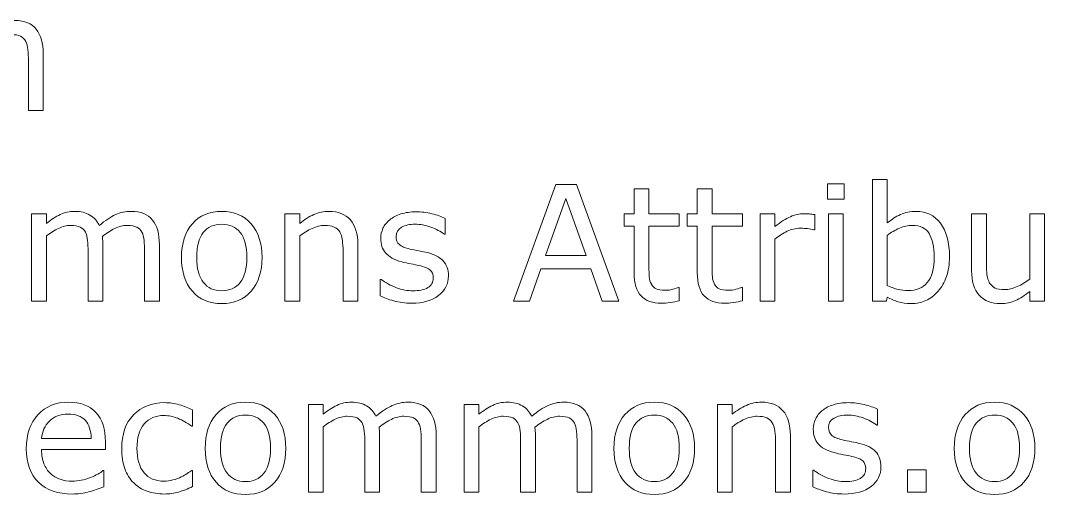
# Model space of a CAD drawing. Header units: inches. Extents: x -25 to 255, y 104 to 224.
# Drawn here: x 25.32 to 72.68, y 183.29 to 205.2 of the extents above; entities that cross this region are included whole.
import ezdxf

# ---------------------------------------------------------------- set-up
doc = ezdxf.new("R2010")
doc.units = ezdxf.units.IN
doc.header["$MEASUREMENT"] = 0

# ---------------------------------------------------------------- blocks, each defined once
blk = doc.blocks.new('block 28')
at = {"color": 7, "lineweight": 5}
for points in [[(52.987, 192.221), (52.225, 192.221), (51.701, 193.72), (49.378, 193.72), (48.853, 192.221), (48.126, 192.221), (50.08, 197.612), (51.033, 197.612), (52.987, 192.221)], [(63.418, 196.94), (62.647, 196.94), (62.647, 197.645), (63.418, 197.645), (63.418, 196.94)], [(51.477, 194.338), (50.539, 196.978), (49.597, 194.338), (51.477, 194.338)], [(63.374, 192.221), (62.691, 192.221), (62.691, 196.267), (63.374, 196.267), (63.374, 192.221)], [(67.201, 183.402), (66.341, 183.402), (66.341, 184.438), (67.201, 184.438), (67.201, 183.402)]]:
    blk.add_lwpolyline(points, dxfattribs=at)
for points, knots in [([(26.367, 201.041), (26.367, 201.041), (25.684, 201.041), (25.684, 201.041), (25.684, 201.041), (25.684, 203.342), (25.684, 203.342), (25.684, 203.515), (25.676, 203.683), (25.66, 203.845), (25.644, 204.006), (25.611, 204.136), (25.561, 204.232), (25.505, 204.335), (25.425, 204.414), (25.322, 204.467), (25.218, 204.52), (25.068, 204.547), (24.873, 204.547), (24.682, 204.547), (24.492, 204.499), (24.301, 204.404), (24.111, 204.308), (23.92, 204.187), (23.729, 204.04), (23.736, 203.985), (23.743, 203.92), (23.747, 203.846), (23.752, 203.773), (23.754, 203.7), (23.754, 203.628), (23.754, 203.628), (23.754, 201.041), (23.754, 201.041), (23.754, 201.041), (23.071, 201.041), (23.071, 201.041), (23.071, 201.041), (23.071, 203.342), (23.071, 203.342), (23.071, 203.52), (23.063, 203.69), (23.047, 203.85), (23.031, 204.01), (22.998, 204.139), (22.948, 204.235), (22.892, 204.339), (22.812, 204.417), (22.709, 204.469), (22.605, 204.521), (22.455, 204.547), (22.26, 204.547), (22.074, 204.547), (21.888, 204.501), (21.701, 204.409), (21.514, 204.317), (21.328, 204.2), (21.142, 204.058), (21.142, 204.058), (21.142, 201.041), (21.142, 201.041), (21.142, 201.041), (20.458, 201.041), (20.458, 201.041), (20.458, 201.041), (20.458, 205.087), (20.458, 205.087), (20.458, 205.087), (21.142, 205.087), (21.142, 205.087), (21.142, 205.087), (21.142, 204.638), (21.142, 204.638), (21.354, 204.813), (21.566, 204.95), (21.777, 205.049), (21.989, 205.148), (22.214, 205.197), (22.453, 205.197), (22.729, 205.197), (22.963, 205.139), (23.155, 205.024), (23.347, 204.908), (23.49, 204.748), (23.584, 204.543), (23.86, 204.774), (24.111, 204.941), (24.338, 205.044), (24.565, 205.146), (24.808, 205.197), (25.066, 205.197), (25.511, 205.197), (25.839, 205.062), (26.05, 204.793), (26.262, 204.524), (26.367, 204.148), (26.367, 203.666), (26.367, 203.666), (26.367, 201.041), (26.367, 201.041)], [0, 0, 0, 0, 1, 1, 1, 2, 2, 2, 3, 3, 3, 4, 4, 4, 5, 5, 5, 6, 6, 6, 7, 7, 7, 8, 8, 8, 9, 9, 9, 10, 10, 10, 11, 11, 11, 12, 12, 12, 13, 13, 13, 14, 14, 14, 15, 15, 15, 16, 16, 16, 17, 17, 17, 18, 18, 18, 19, 19, 19, 20, 20, 20, 21, 21, 21, 22, 22, 22, 23, 23, 23, 24, 24, 24, 25, 25, 25, 26, 26, 26, 27, 27, 27, 28, 28, 28, 29, 29, 29, 30, 30, 30, 31, 31, 31, 32, 32, 32, 33, 33, 33, 33]), ([(68.285, 194.275), (68.285, 193.938), (68.237, 193.633), (68.142, 193.363), (68.046, 193.093), (67.918, 192.866), (67.756, 192.683), (67.585, 192.493), (67.397, 192.349), (67.192, 192.254), (66.987, 192.159), (66.761, 192.111), (66.515, 192.111), (66.285, 192.111), (66.086, 192.138), (65.914, 192.193), (65.743, 192.247), (65.574, 192.32), (65.408, 192.411), (65.408, 192.411), (65.364, 192.221), (65.364, 192.221), (65.364, 192.221), (64.724, 192.221), (64.724, 192.221), (64.724, 192.221), (64.724, 197.855), (64.724, 197.855), (64.724, 197.855), (65.408, 197.855), (65.408, 197.855), (65.408, 197.855), (65.408, 195.842), (65.408, 195.842), (65.598, 195.999), (65.801, 196.127), (66.015, 196.227), (66.23, 196.328), (66.471, 196.377), (66.739, 196.377), (67.217, 196.377), (67.594, 196.194), (67.87, 195.827), (68.146, 195.461), (68.285, 194.943), (68.285, 194.275)], [0, 0, 0, 0, 1, 1, 1, 2, 2, 2, 3, 3, 3, 4, 4, 4, 5, 5, 5, 6, 6, 6, 7, 7, 7, 8, 8, 8, 9, 9, 9, 10, 10, 10, 11, 11, 11, 12, 12, 12, 13, 13, 13, 14, 14, 14, 15, 15, 15, 15]), ([(55.785, 192.249), (55.658, 192.215), (55.519, 192.187), (55.368, 192.166), (55.217, 192.144), (55.083, 192.133), (54.965, 192.133), (54.552, 192.133), (54.239, 192.245), (54.024, 192.467), (53.809, 192.69), (53.702, 193.047), (53.702, 193.538), (53.702, 193.538), (53.702, 195.694), (53.702, 195.694), (53.702, 195.694), (53.239, 195.694), (53.239, 195.694), (53.239, 195.694), (53.239, 196.267), (53.239, 196.267), (53.239, 196.267), (53.702, 196.267), (53.702, 196.267), (53.702, 196.267), (53.702, 197.425), (53.702, 197.425), (53.702, 197.425), (54.385, 197.425), (54.385, 197.425), (54.385, 197.425), (54.385, 196.267), (54.385, 196.267), (54.385, 196.267), (55.785, 196.267), (55.785, 196.267), (55.785, 196.267), (55.785, 195.694), (55.785, 195.694), (55.785, 195.694), (54.385, 195.694), (54.385, 195.694), (54.385, 195.694), (54.385, 193.844), (54.385, 193.844), (54.385, 193.631), (54.39, 193.464), (54.4, 193.344), (54.409, 193.224), (54.443, 193.113), (54.501, 193.009), (54.554, 192.912), (54.626, 192.841), (54.719, 192.796), (54.812, 192.751), (54.953, 192.728), (55.143, 192.728), (55.254, 192.728), (55.369, 192.745), (55.49, 192.778), (55.61, 192.811), (55.697, 192.839), (55.75, 192.861), (55.75, 192.861), (55.785, 192.861), (55.785, 192.861), (55.785, 192.861), (55.785, 192.249), (55.785, 192.249)], [0, 0, 0, 0, 1, 1, 1, 2, 2, 2, 3, 3, 3, 4, 4, 4, 5, 5, 5, 6, 6, 6, 7, 7, 7, 8, 8, 8, 9, 9, 9, 10, 10, 10, 11, 11, 11, 12, 12, 12, 13, 13, 13, 14, 14, 14, 15, 15, 15, 16, 16, 16, 17, 17, 17, 18, 18, 18, 19, 19, 19, 20, 20, 20, 21, 21, 21, 22, 22, 22, 23, 23, 23, 23]), ([(58.705, 192.249), (58.577, 192.215), (58.437, 192.187), (58.287, 192.166), (58.136, 192.144), (58.002, 192.133), (57.883, 192.133), (57.471, 192.133), (57.158, 192.245), (56.943, 192.467), (56.729, 192.69), (56.621, 193.047), (56.621, 193.538), (56.621, 193.538), (56.621, 195.694), (56.621, 195.694), (56.621, 195.694), (56.158, 195.694), (56.158, 195.694), (56.158, 195.694), (56.158, 196.267), (56.158, 196.267), (56.158, 196.267), (56.621, 196.267), (56.621, 196.267), (56.621, 196.267), (56.621, 197.425), (56.621, 197.425), (56.621, 197.425), (57.305, 197.425), (57.305, 197.425), (57.305, 197.425), (57.305, 196.267), (57.305, 196.267), (57.305, 196.267), (58.705, 196.267), (58.705, 196.267), (58.705, 196.267), (58.705, 195.694), (58.705, 195.694), (58.705, 195.694), (57.305, 195.694), (57.305, 195.694), (57.305, 195.694), (57.305, 193.844), (57.305, 193.844), (57.305, 193.631), (57.31, 193.464), (57.319, 193.344), (57.329, 193.224), (57.363, 193.113), (57.42, 193.009), (57.473, 192.912), (57.546, 192.841), (57.638, 192.796), (57.731, 192.751), (57.872, 192.728), (58.063, 192.728), (58.173, 192.728), (58.289, 192.745), (58.409, 192.778), (58.529, 192.811), (58.616, 192.839), (58.669, 192.861), (58.669, 192.861), (58.705, 192.861), (58.705, 192.861), (58.705, 192.861), (58.705, 192.249), (58.705, 192.249)], [0, 0, 0, 0, 1, 1, 1, 2, 2, 2, 3, 3, 3, 4, 4, 4, 5, 5, 5, 6, 6, 6, 7, 7, 7, 8, 8, 8, 9, 9, 9, 10, 10, 10, 11, 11, 11, 12, 12, 12, 13, 13, 13, 14, 14, 14, 15, 15, 15, 16, 16, 16, 17, 17, 17, 18, 18, 18, 19, 19, 19, 20, 20, 20, 21, 21, 21, 22, 22, 22, 23, 23, 23, 23]), ([(31.743, 192.221), (31.743, 192.221), (31.059, 192.221), (31.059, 192.221), (31.059, 192.221), (31.059, 194.522), (31.059, 194.522), (31.059, 194.696), (31.051, 194.864), (31.036, 195.025), (31.02, 195.187), (30.987, 195.316), (30.936, 195.413), (30.881, 195.516), (30.801, 195.595), (30.697, 195.648), (30.593, 195.701), (30.444, 195.727), (30.248, 195.727), (30.057, 195.727), (29.867, 195.679), (29.676, 195.584), (29.486, 195.489), (29.295, 195.368), (29.105, 195.22), (29.112, 195.165), (29.118, 195.101), (29.122, 195.027), (29.127, 194.953), (29.13, 194.881), (29.13, 194.808), (29.13, 194.808), (29.13, 192.221), (29.13, 192.221), (29.13, 192.221), (28.446, 192.221), (28.446, 192.221), (28.446, 192.221), (28.446, 194.522), (28.446, 194.522), (28.446, 194.701), (28.438, 194.87), (28.423, 195.031), (28.407, 195.191), (28.374, 195.32), (28.323, 195.416), (28.268, 195.52), (28.188, 195.597), (28.084, 195.649), (27.981, 195.701), (27.831, 195.727), (27.636, 195.727), (27.449, 195.727), (27.263, 195.681), (27.076, 195.59), (26.889, 195.498), (26.703, 195.381), (26.517, 195.239), (26.517, 195.239), (26.517, 192.221), (26.517, 192.221), (26.517, 192.221), (25.834, 192.221), (25.834, 192.221), (25.834, 192.221), (25.834, 196.267), (25.834, 196.267), (25.834, 196.267), (26.517, 196.267), (26.517, 196.267), (26.517, 196.267), (26.517, 195.819), (26.517, 195.819), (26.729, 195.994), (26.942, 196.131), (27.153, 196.23), (27.365, 196.328), (27.59, 196.377), (27.829, 196.377), (28.104, 196.377), (28.338, 196.319), (28.53, 196.204), (28.722, 196.089), (28.865, 195.929), (28.96, 195.724), (29.235, 195.955), (29.486, 196.122), (29.713, 196.224), (29.94, 196.326), (30.183, 196.377), (30.442, 196.377), (30.886, 196.377), (31.214, 196.243), (31.426, 195.974), (31.637, 195.705), (31.743, 195.329), (31.743, 194.846), (31.743, 194.846), (31.743, 192.221), (31.743, 192.221)], [0, 0, 0, 0, 1, 1, 1, 2, 2, 2, 3, 3, 3, 4, 4, 4, 5, 5, 5, 6, 6, 6, 7, 7, 7, 8, 8, 8, 9, 9, 9, 10, 10, 10, 11, 11, 11, 12, 12, 12, 13, 13, 13, 14, 14, 14, 15, 15, 15, 16, 16, 16, 17, 17, 17, 18, 18, 18, 19, 19, 19, 20, 20, 20, 21, 21, 21, 22, 22, 22, 23, 23, 23, 24, 24, 24, 25, 25, 25, 26, 26, 26, 27, 27, 27, 28, 28, 28, 29, 29, 29, 30, 30, 30, 31, 31, 31, 32, 32, 32, 33, 33, 33, 33]), ([(36.49, 194.243), (36.49, 193.584), (36.321, 193.064), (35.984, 192.683), (35.647, 192.302), (35.195, 192.111), (34.628, 192.111), (34.058, 192.111), (33.604, 192.302), (33.268, 192.683), (32.932, 193.064), (32.764, 193.584), (32.764, 194.243), (32.764, 194.901), (32.932, 195.422), (33.268, 195.804), (33.604, 196.186), (34.058, 196.377), (34.628, 196.377), (35.195, 196.377), (35.647, 196.186), (35.984, 195.804), (36.321, 195.422), (36.49, 194.901), (36.49, 194.243)], [0, 0, 0, 0, 1, 1, 1, 2, 2, 2, 3, 3, 3, 4, 4, 4, 5, 5, 5, 6, 6, 6, 7, 7, 7, 8, 8, 8, 8]), ([(40.92, 192.221), (40.92, 192.221), (40.237, 192.221), (40.237, 192.221), (40.237, 192.221), (40.237, 194.522), (40.237, 194.522), (40.237, 194.708), (40.226, 194.882), (40.205, 195.045), (40.183, 195.208), (40.143, 195.336), (40.085, 195.427), (40.025, 195.528), (39.939, 195.604), (39.827, 195.653), (39.714, 195.702), (39.568, 195.727), (39.388, 195.727), (39.203, 195.727), (39.011, 195.681), (38.809, 195.59), (38.607, 195.498), (38.415, 195.381), (38.231, 195.239), (38.231, 195.239), (38.231, 192.221), (38.231, 192.221), (38.231, 192.221), (37.547, 192.221), (37.547, 192.221), (37.547, 192.221), (37.547, 196.267), (37.547, 196.267), (37.547, 196.267), (38.231, 196.267), (38.231, 196.267), (38.231, 196.267), (38.231, 195.816), (38.231, 195.816), (38.442, 195.992), (38.661, 196.13), (38.887, 196.229), (39.113, 196.328), (39.345, 196.377), (39.582, 196.377), (40.018, 196.377), (40.349, 196.246), (40.577, 195.983), (40.806, 195.72), (40.92, 195.341), (40.92, 194.846), (40.92, 194.846), (40.92, 192.221), (40.92, 192.221)], [0, 0, 0, 0, 1, 1, 1, 2, 2, 2, 3, 3, 3, 4, 4, 4, 5, 5, 5, 6, 6, 6, 7, 7, 7, 8, 8, 8, 9, 9, 9, 10, 10, 10, 11, 11, 11, 12, 12, 12, 13, 13, 13, 14, 14, 14, 15, 15, 15, 16, 16, 16, 17, 17, 17, 18, 18, 18, 18]), ([(45.112, 193.392), (45.112, 193.024), (44.96, 192.722), (44.655, 192.486), (44.35, 192.251), (43.935, 192.133), (43.408, 192.133), (43.109, 192.133), (42.835, 192.169), (42.586, 192.24), (42.336, 192.311), (42.128, 192.389), (41.96, 192.473), (41.96, 192.473), (41.96, 193.235), (41.96, 193.235), (41.96, 193.235), (41.995, 193.235), (41.995, 193.235), (42.208, 193.073), (42.445, 192.945), (42.706, 192.85), (42.968, 192.754), (43.218, 192.706), (43.458, 192.706), (43.755, 192.706), (43.987, 192.754), (44.155, 192.851), (44.323, 192.947), (44.407, 193.098), (44.407, 193.305), (44.407, 193.463), (44.361, 193.584), (44.271, 193.665), (44.18, 193.747), (44.005, 193.817), (43.747, 193.875), (43.651, 193.896), (43.526, 193.922), (43.371, 193.951), (43.217, 193.98), (43.077, 194.011), (42.95, 194.044), (42.598, 194.138), (42.349, 194.276), (42.202, 194.457), (42.055, 194.638), (41.982, 194.861), (41.982, 195.126), (41.982, 195.291), (42.015, 195.448), (42.084, 195.595), (42.152, 195.741), (42.257, 195.872), (42.397, 195.988), (42.531, 196.101), (42.703, 196.19), (42.912, 196.256), (43.12, 196.322), (43.353, 196.355), (43.61, 196.355), (43.852, 196.355), (44.095, 196.326), (44.342, 196.266), (44.589, 196.207), (44.794, 196.135), (44.958, 196.05), (44.958, 196.05), (44.958, 195.319), (44.958, 195.319), (44.958, 195.319), (44.922, 195.319), (44.922, 195.319), (44.749, 195.449), (44.54, 195.559), (44.293, 195.648), (44.047, 195.737), (43.804, 195.782), (43.567, 195.782), (43.32, 195.782), (43.112, 195.734), (42.942, 195.64), (42.772, 195.545), (42.687, 195.404), (42.687, 195.216), (42.687, 195.05), (42.738, 194.925), (42.841, 194.841), (42.941, 194.757), (43.104, 194.689), (43.329, 194.635), (43.453, 194.607), (43.593, 194.578), (43.747, 194.549), (43.901, 194.52), (44.03, 194.494), (44.133, 194.469), (44.446, 194.398), (44.687, 194.274), (44.858, 194.098), (45.027, 193.92), (45.112, 193.685), (45.112, 193.392)], [0, 0, 0, 0, 1, 1, 1, 2, 2, 2, 3, 3, 3, 4, 4, 4, 5, 5, 5, 6, 6, 6, 7, 7, 7, 8, 8, 8, 9, 9, 9, 10, 10, 10, 11, 11, 11, 12, 12, 12, 13, 13, 13, 14, 14, 14, 15, 15, 15, 16, 16, 16, 17, 17, 17, 18, 18, 18, 19, 19, 19, 20, 20, 20, 21, 21, 21, 22, 22, 22, 23, 23, 23, 24, 24, 24, 25, 25, 25, 26, 26, 26, 27, 27, 27, 28, 28, 28, 29, 29, 29, 30, 30, 30, 31, 31, 31, 32, 32, 32, 33, 33, 33, 34, 34, 34, 34]), ([(62.054, 195.528), (62.054, 195.528), (62.018, 195.528), (62.018, 195.528), (61.916, 195.552), (61.818, 195.568), (61.723, 195.579), (61.628, 195.59), (61.515, 195.595), (61.385, 195.595), (61.175, 195.595), (60.972, 195.548), (60.777, 195.455), (60.582, 195.362), (60.394, 195.242), (60.213, 195.095), (60.213, 195.095), (60.213, 192.221), (60.213, 192.221), (60.213, 192.221), (59.53, 192.221), (59.53, 192.221), (59.53, 192.221), (59.53, 196.267), (59.53, 196.267), (59.53, 196.267), (60.213, 196.267), (60.213, 196.267), (60.213, 196.267), (60.213, 195.67), (60.213, 195.67), (60.483, 195.887), (60.721, 196.041), (60.928, 196.131), (61.134, 196.222), (61.344, 196.267), (61.559, 196.267), (61.677, 196.267), (61.762, 196.264), (61.815, 196.258), (61.868, 196.252), (61.948, 196.241), (62.054, 196.224), (62.054, 196.224), (62.054, 195.528), (62.054, 195.528)], [0, 0, 0, 0, 1, 1, 1, 2, 2, 2, 3, 3, 3, 4, 4, 4, 5, 5, 5, 6, 6, 6, 7, 7, 7, 8, 8, 8, 9, 9, 9, 10, 10, 10, 11, 11, 11, 12, 12, 12, 13, 13, 13, 14, 14, 14, 15, 15, 15, 15]), ([(72.68, 192.221), (72.68, 192.221), (71.997, 192.221), (71.997, 192.221), (71.997, 192.221), (71.997, 192.672), (71.997, 192.672), (71.768, 192.491), (71.549, 192.353), (71.34, 192.256), (71.131, 192.16), (70.9, 192.111), (70.648, 192.111), (70.225, 192.111), (69.896, 192.241), (69.66, 192.5), (69.425, 192.76), (69.307, 193.14), (69.307, 193.643), (69.307, 193.643), (69.307, 196.267), (69.307, 196.267), (69.307, 196.267), (69.99, 196.267), (69.99, 196.267), (69.99, 196.267), (69.99, 193.966), (69.99, 193.966), (69.99, 193.761), (70, 193.586), (70.019, 193.44), (70.038, 193.294), (70.079, 193.169), (70.141, 193.065), (70.206, 192.959), (70.29, 192.882), (70.393, 192.834), (70.496, 192.785), (70.645, 192.761), (70.843, 192.761), (71.018, 192.761), (71.208, 192.808), (71.416, 192.899), (71.623, 192.991), (71.817, 193.108), (71.997, 193.25), (71.997, 193.25), (71.997, 196.267), (71.997, 196.267), (71.997, 196.267), (72.68, 196.267), (72.68, 196.267), (72.68, 196.267), (72.68, 192.221), (72.68, 192.221)], [0, 0, 0, 0, 1, 1, 1, 2, 2, 2, 3, 3, 3, 4, 4, 4, 5, 5, 5, 6, 6, 6, 7, 7, 7, 8, 8, 8, 9, 9, 9, 10, 10, 10, 11, 11, 11, 12, 12, 12, 13, 13, 13, 14, 14, 14, 15, 15, 15, 16, 16, 16, 17, 17, 17, 18, 18, 18, 18]), ([(35.785, 194.243), (35.785, 194.763), (35.683, 195.15), (35.479, 195.402), (35.275, 195.656), (34.991, 195.782), (34.628, 195.782), (34.261, 195.782), (33.977, 195.656), (33.773, 195.402), (33.571, 195.15), (33.469, 194.763), (33.469, 194.243), (33.469, 193.739), (33.571, 193.357), (33.775, 193.097), (33.979, 192.836), (34.264, 192.706), (34.628, 192.706), (34.989, 192.706), (35.271, 192.835), (35.477, 193.093), (35.682, 193.351), (35.785, 193.734), (35.785, 194.243)], [0, 0, 0, 0, 1, 1, 1, 2, 2, 2, 3, 3, 3, 4, 4, 4, 5, 5, 5, 6, 6, 6, 7, 7, 7, 8, 8, 8, 8]), ([(67.579, 194.253), (67.579, 194.736), (67.499, 195.103), (67.341, 195.352), (67.182, 195.602), (66.925, 195.727), (66.571, 195.727), (66.374, 195.727), (66.174, 195.684), (65.971, 195.599), (65.769, 195.513), (65.58, 195.402), (65.408, 195.267), (65.408, 195.267), (65.408, 192.949), (65.408, 192.949), (65.6, 192.863), (65.766, 192.802), (65.904, 192.768), (66.043, 192.734), (66.2, 192.717), (66.376, 192.717), (66.752, 192.717), (67.046, 192.841), (67.26, 193.089), (67.473, 193.336), (67.579, 193.725), (67.579, 194.253)], [0, 0, 0, 0, 1, 1, 1, 2, 2, 2, 3, 3, 3, 4, 4, 4, 5, 5, 5, 6, 6, 6, 7, 7, 7, 8, 8, 8, 9, 9, 9, 9]), ([(29.247, 185.364), (29.247, 185.364), (26.293, 185.364), (26.293, 185.364), (26.293, 185.115), (26.33, 184.898), (26.404, 184.713), (26.478, 184.528), (26.58, 184.376), (26.709, 184.257), (26.834, 184.141), (26.982, 184.054), (27.153, 183.996), (27.324, 183.938), (27.513, 183.909), (27.719, 183.909), (27.992, 183.909), (28.267, 183.963), (28.543, 184.073), (28.82, 184.182), (29.016, 184.288), (29.134, 184.394), (29.134, 184.394), (29.17, 184.394), (29.17, 184.394), (29.17, 184.394), (29.17, 183.653), (29.17, 183.653), (28.941, 183.557), (28.708, 183.476), (28.469, 183.411), (28.231, 183.347), (27.98, 183.314), (27.718, 183.314), (27.048, 183.314), (26.526, 183.495), (26.151, 183.858), (25.774, 184.22), (25.587, 184.736), (25.587, 185.403), (25.587, 186.064), (25.767, 186.588), (26.127, 186.976), (26.486, 187.364), (26.96, 187.558), (27.547, 187.558), (28.091, 187.558), (28.51, 187.399), (28.805, 187.082), (29.1, 186.766), (29.247, 186.316), (29.247, 185.732), (29.247, 185.732), (29.247, 185.364), (29.247, 185.364)], [0, 0, 0, 0, 1, 1, 1, 2, 2, 2, 3, 3, 3, 4, 4, 4, 5, 5, 5, 6, 6, 6, 7, 7, 7, 8, 8, 8, 9, 9, 9, 10, 10, 10, 11, 11, 11, 12, 12, 12, 13, 13, 13, 14, 14, 14, 15, 15, 15, 16, 16, 16, 17, 17, 17, 18, 18, 18, 18]), ([(37.586, 185.423), (37.586, 184.765), (37.418, 184.244), (37.08, 183.863), (36.743, 183.482), (36.291, 183.291), (35.725, 183.291), (35.153, 183.291), (34.7, 183.482), (34.364, 183.863), (34.028, 184.244), (33.86, 184.765), (33.86, 185.423), (33.86, 186.082), (34.028, 186.602), (34.364, 186.985), (34.7, 187.367), (35.153, 187.558), (35.725, 187.558), (36.291, 187.558), (36.743, 187.367), (37.08, 186.985), (37.418, 186.602), (37.586, 186.082), (37.586, 185.423)], [0, 0, 0, 0, 1, 1, 1, 2, 2, 2, 3, 3, 3, 4, 4, 4, 5, 5, 5, 6, 6, 6, 7, 7, 7, 8, 8, 8, 8]), ([(44.541, 183.402), (44.541, 183.402), (43.857, 183.402), (43.857, 183.402), (43.857, 183.402), (43.857, 185.703), (43.857, 185.703), (43.857, 185.877), (43.85, 186.044), (43.834, 186.206), (43.818, 186.367), (43.785, 186.497), (43.734, 186.593), (43.679, 186.697), (43.599, 186.775), (43.495, 186.828), (43.391, 186.881), (43.242, 186.907), (43.047, 186.907), (42.856, 186.907), (42.665, 186.86), (42.475, 186.765), (42.284, 186.67), (42.093, 186.548), (41.903, 186.401), (41.91, 186.346), (41.916, 186.281), (41.921, 186.207), (41.926, 186.134), (41.928, 186.061), (41.928, 185.989), (41.928, 185.989), (41.928, 183.402), (41.928, 183.402), (41.928, 183.402), (41.244, 183.402), (41.244, 183.402), (41.244, 183.402), (41.244, 185.703), (41.244, 185.703), (41.244, 185.882), (41.237, 186.051), (41.221, 186.212), (41.205, 186.371), (41.172, 186.5), (41.122, 186.597), (41.066, 186.7), (40.986, 186.778), (40.883, 186.83), (40.779, 186.882), (40.629, 186.907), (40.434, 186.907), (40.248, 186.907), (40.061, 186.862), (39.875, 186.77), (39.687, 186.679), (39.501, 186.562), (39.315, 186.42), (39.315, 186.42), (39.315, 183.402), (39.315, 183.402), (39.315, 183.402), (38.632, 183.402), (38.632, 183.402), (38.632, 183.402), (38.632, 187.448), (38.632, 187.448), (38.632, 187.448), (39.315, 187.448), (39.315, 187.448), (39.315, 187.448), (39.315, 186.999), (39.315, 186.999), (39.528, 187.174), (39.74, 187.311), (39.951, 187.41), (40.163, 187.509), (40.388, 187.558), (40.627, 187.558), (40.903, 187.558), (41.136, 187.5), (41.328, 187.385), (41.521, 187.269), (41.663, 187.109), (41.758, 186.905), (42.033, 187.136), (42.284, 187.302), (42.511, 187.405), (42.738, 187.507), (42.981, 187.558), (43.24, 187.558), (43.684, 187.558), (44.012, 187.424), (44.224, 187.154), (44.435, 186.885), (44.541, 186.509), (44.541, 186.027), (44.541, 186.027), (44.541, 183.402), (44.541, 183.402)], [0, 0, 0, 0, 1, 1, 1, 2, 2, 2, 3, 3, 3, 4, 4, 4, 5, 5, 5, 6, 6, 6, 7, 7, 7, 8, 8, 8, 9, 9, 9, 10, 10, 10, 11, 11, 11, 12, 12, 12, 13, 13, 13, 14, 14, 14, 15, 15, 15, 16, 16, 16, 17, 17, 17, 18, 18, 18, 19, 19, 19, 20, 20, 20, 21, 21, 21, 22, 22, 22, 23, 23, 23, 24, 24, 24, 25, 25, 25, 26, 26, 26, 27, 27, 27, 28, 28, 28, 29, 29, 29, 30, 30, 30, 31, 31, 31, 32, 32, 32, 33, 33, 33, 33]), ([(51.746, 183.402), (51.746, 183.402), (51.063, 183.402), (51.063, 183.402), (51.063, 183.402), (51.063, 185.703), (51.063, 185.703), (51.063, 185.877), (51.055, 186.044), (51.039, 186.206), (51.024, 186.367), (50.991, 186.497), (50.94, 186.593), (50.884, 186.697), (50.804, 186.775), (50.701, 186.828), (50.597, 186.881), (50.448, 186.907), (50.253, 186.907), (50.062, 186.907), (49.871, 186.86), (49.681, 186.765), (49.49, 186.67), (49.299, 186.548), (49.109, 186.401), (49.116, 186.346), (49.122, 186.281), (49.127, 186.207), (49.132, 186.134), (49.134, 186.061), (49.134, 185.989), (49.134, 185.989), (49.134, 183.402), (49.134, 183.402), (49.134, 183.402), (48.45, 183.402), (48.45, 183.402), (48.45, 183.402), (48.45, 185.703), (48.45, 185.703), (48.45, 185.882), (48.443, 186.051), (48.427, 186.212), (48.411, 186.371), (48.378, 186.5), (48.327, 186.597), (48.272, 186.7), (48.192, 186.778), (48.088, 186.83), (47.984, 186.882), (47.835, 186.907), (47.64, 186.907), (47.454, 186.907), (47.267, 186.862), (47.08, 186.77), (46.893, 186.679), (46.707, 186.562), (46.521, 186.42), (46.521, 186.42), (46.521, 183.402), (46.521, 183.402), (46.521, 183.402), (45.837, 183.402), (45.837, 183.402), (45.837, 183.402), (45.837, 187.448), (45.837, 187.448), (45.837, 187.448), (46.521, 187.448), (46.521, 187.448), (46.521, 187.448), (46.521, 186.999), (46.521, 186.999), (46.734, 187.174), (46.945, 187.311), (47.157, 187.41), (47.368, 187.509), (47.594, 187.558), (47.833, 187.558), (48.108, 187.558), (48.342, 187.5), (48.534, 187.385), (48.726, 187.269), (48.869, 187.109), (48.963, 186.905), (49.239, 187.136), (49.49, 187.302), (49.717, 187.405), (49.944, 187.507), (50.187, 187.558), (50.445, 187.558), (50.89, 187.558), (51.218, 187.424), (51.429, 187.154), (51.641, 186.885), (51.746, 186.509), (51.746, 186.027), (51.746, 186.027), (51.746, 183.402), (51.746, 183.402)], [0, 0, 0, 0, 1, 1, 1, 2, 2, 2, 3, 3, 3, 4, 4, 4, 5, 5, 5, 6, 6, 6, 7, 7, 7, 8, 8, 8, 9, 9, 9, 10, 10, 10, 11, 11, 11, 12, 12, 12, 13, 13, 13, 14, 14, 14, 15, 15, 15, 16, 16, 16, 17, 17, 17, 18, 18, 18, 19, 19, 19, 20, 20, 20, 21, 21, 21, 22, 22, 22, 23, 23, 23, 24, 24, 24, 25, 25, 25, 26, 26, 26, 27, 27, 27, 28, 28, 28, 29, 29, 29, 30, 30, 30, 31, 31, 31, 32, 32, 32, 33, 33, 33, 33]), ([(56.494, 185.423), (56.494, 184.765), (56.325, 184.244), (55.988, 183.863), (55.65, 183.482), (55.199, 183.291), (54.633, 183.291), (54.061, 183.291), (53.608, 183.482), (53.272, 183.863), (52.936, 184.244), (52.767, 184.765), (52.767, 185.423), (52.767, 186.082), (52.936, 186.602), (53.272, 186.985), (53.608, 187.367), (54.061, 187.558), (54.633, 187.558), (55.199, 187.558), (55.65, 187.367), (55.988, 186.985), (56.325, 186.602), (56.494, 186.082), (56.494, 185.423)], [0, 0, 0, 0, 1, 1, 1, 2, 2, 2, 3, 3, 3, 4, 4, 4, 5, 5, 5, 6, 6, 6, 7, 7, 7, 8, 8, 8, 8]), ([(60.924, 183.402), (60.924, 183.402), (60.241, 183.402), (60.241, 183.402), (60.241, 183.402), (60.241, 185.703), (60.241, 185.703), (60.241, 185.888), (60.23, 186.063), (60.208, 186.226), (60.187, 186.389), (60.147, 186.516), (60.09, 186.608), (60.03, 186.709), (59.944, 186.784), (59.831, 186.834), (59.718, 186.883), (59.572, 186.907), (59.392, 186.907), (59.208, 186.907), (59.014, 186.862), (58.813, 186.77), (58.612, 186.679), (58.419, 186.562), (58.234, 186.42), (58.234, 186.42), (58.234, 183.402), (58.234, 183.402), (58.234, 183.402), (57.551, 183.402), (57.551, 183.402), (57.551, 183.402), (57.551, 187.448), (57.551, 187.448), (57.551, 187.448), (58.234, 187.448), (58.234, 187.448), (58.234, 187.448), (58.234, 186.997), (58.234, 186.997), (58.446, 187.173), (58.665, 187.311), (58.891, 187.41), (59.117, 187.508), (59.348, 187.558), (59.587, 187.558), (60.021, 187.558), (60.353, 187.426), (60.582, 187.164), (60.81, 186.901), (60.924, 186.522), (60.924, 186.027), (60.924, 186.027), (60.924, 183.402), (60.924, 183.402)], [0, 0, 0, 0, 1, 1, 1, 2, 2, 2, 3, 3, 3, 4, 4, 4, 5, 5, 5, 6, 6, 6, 7, 7, 7, 8, 8, 8, 9, 9, 9, 10, 10, 10, 11, 11, 11, 12, 12, 12, 13, 13, 13, 14, 14, 14, 15, 15, 15, 16, 16, 16, 17, 17, 17, 18, 18, 18, 18]), ([(72.233, 185.423), (72.233, 184.765), (72.064, 184.244), (71.727, 183.863), (71.39, 183.482), (70.938, 183.291), (70.372, 183.291), (69.801, 183.291), (69.347, 183.482), (69.011, 183.863), (68.675, 184.244), (68.507, 184.765), (68.507, 185.423), (68.507, 186.082), (68.675, 186.602), (69.011, 186.985), (69.347, 187.367), (69.801, 187.558), (70.372, 187.558), (70.938, 187.558), (71.39, 187.367), (71.727, 186.985), (72.064, 186.602), (72.233, 186.082), (72.233, 185.423)], [0, 0, 0, 0, 1, 1, 1, 2, 2, 2, 3, 3, 3, 4, 4, 4, 5, 5, 5, 6, 6, 6, 7, 7, 7, 8, 8, 8, 8]), ([(33.274, 183.657), (33.048, 183.548), (32.833, 183.464), (32.63, 183.404), (32.426, 183.344), (32.209, 183.314), (31.98, 183.314), (31.689, 183.314), (31.422, 183.357), (31.178, 183.442), (30.935, 183.528), (30.726, 183.657), (30.553, 183.831), (30.377, 184.004), (30.241, 184.224), (30.145, 184.488), (30.048, 184.754), (30, 185.064), (30, 185.418), (30, 186.078), (30.181, 186.596), (30.544, 186.972), (30.906, 187.348), (31.385, 187.536), (31.98, 187.536), (32.212, 187.536), (32.439, 187.503), (32.662, 187.439), (32.884, 187.373), (33.089, 187.294), (33.274, 187.2), (33.274, 187.2), (33.274, 186.444), (33.274, 186.444), (33.274, 186.444), (33.238, 186.444), (33.238, 186.444), (33.031, 186.604), (32.818, 186.726), (32.597, 186.812), (32.377, 186.898), (32.162, 186.941), (31.952, 186.941), (31.566, 186.941), (31.263, 186.812), (31.04, 186.554), (30.817, 186.296), (30.706, 185.917), (30.706, 185.418), (30.706, 184.933), (30.815, 184.56), (31.032, 184.3), (31.251, 184.039), (31.557, 183.909), (31.952, 183.909), (32.089, 183.909), (32.229, 183.927), (32.371, 183.963), (32.513, 183.998), (32.641, 184.045), (32.754, 184.102), (32.853, 184.152), (32.946, 184.204), (33.033, 184.261), (33.119, 184.317), (33.188, 184.365), (33.238, 184.405), (33.238, 184.405), (33.274, 184.405), (33.274, 184.405), (33.274, 184.405), (33.274, 183.657), (33.274, 183.657)], [0, 0, 0, 0, 1, 1, 1, 2, 2, 2, 3, 3, 3, 4, 4, 4, 5, 5, 5, 6, 6, 6, 7, 7, 7, 8, 8, 8, 9, 9, 9, 10, 10, 10, 11, 11, 11, 12, 12, 12, 13, 13, 13, 14, 14, 14, 15, 15, 15, 16, 16, 16, 17, 17, 17, 18, 18, 18, 19, 19, 19, 20, 20, 20, 21, 21, 21, 22, 22, 22, 23, 23, 23, 24, 24, 24, 24]), ([(65.116, 184.572), (65.116, 184.204), (64.964, 183.903), (64.659, 183.667), (64.355, 183.431), (63.939, 183.314), (63.411, 183.314), (63.113, 183.314), (62.839, 183.349), (62.59, 183.42), (62.341, 183.491), (62.132, 183.569), (61.963, 183.653), (61.963, 183.653), (61.963, 184.416), (61.963, 184.416), (61.963, 184.416), (61.999, 184.416), (61.999, 184.416), (62.213, 184.254), (62.45, 184.126), (62.711, 184.03), (62.972, 183.935), (63.222, 183.887), (63.462, 183.887), (63.759, 183.887), (63.991, 183.935), (64.159, 184.031), (64.326, 184.127), (64.411, 184.279), (64.411, 184.486), (64.411, 184.644), (64.365, 184.765), (64.274, 184.846), (64.183, 184.928), (64.009, 184.997), (63.75, 185.055), (63.655, 185.077), (63.53, 185.102), (63.376, 185.131), (63.221, 185.16), (63.081, 185.191), (62.954, 185.225), (62.603, 185.319), (62.353, 185.456), (62.206, 185.638), (62.059, 185.819), (61.985, 186.042), (61.985, 186.307), (61.985, 186.472), (62.02, 186.628), (62.088, 186.775), (62.157, 186.922), (62.261, 187.053), (62.401, 187.169), (62.536, 187.282), (62.707, 187.37), (62.915, 187.437), (63.123, 187.503), (63.357, 187.536), (63.615, 187.536), (63.855, 187.536), (64.099, 187.506), (64.346, 187.447), (64.592, 187.388), (64.798, 187.315), (64.962, 187.231), (64.962, 187.231), (64.962, 186.5), (64.962, 186.5), (64.962, 186.5), (64.926, 186.5), (64.926, 186.5), (64.753, 186.63), (64.544, 186.739), (64.297, 186.829), (64.05, 186.918), (63.808, 186.963), (63.571, 186.963), (63.325, 186.963), (63.116, 186.915), (62.946, 186.821), (62.775, 186.726), (62.691, 186.584), (62.691, 186.397), (62.691, 186.231), (62.742, 186.105), (62.845, 186.021), (62.946, 185.937), (63.108, 185.869), (63.333, 185.816), (63.458, 185.787), (63.597, 185.758), (63.751, 185.729), (63.905, 185.7), (64.034, 185.674), (64.137, 185.65), (64.45, 185.578), (64.692, 185.454), (64.861, 185.279), (65.031, 185.101), (65.116, 184.865), (65.116, 184.572)], [0, 0, 0, 0, 1, 1, 1, 2, 2, 2, 3, 3, 3, 4, 4, 4, 5, 5, 5, 6, 6, 6, 7, 7, 7, 8, 8, 8, 9, 9, 9, 10, 10, 10, 11, 11, 11, 12, 12, 12, 13, 13, 13, 14, 14, 14, 15, 15, 15, 16, 16, 16, 17, 17, 17, 18, 18, 18, 19, 19, 19, 20, 20, 20, 21, 21, 21, 22, 22, 22, 23, 23, 23, 24, 24, 24, 25, 25, 25, 26, 26, 26, 27, 27, 27, 28, 28, 28, 29, 29, 29, 30, 30, 30, 31, 31, 31, 32, 32, 32, 33, 33, 33, 34, 34, 34, 34]), ([(28.586, 185.882), (28.583, 186.24), (28.494, 186.517), (28.318, 186.713), (28.143, 186.909), (27.876, 187.007), (27.518, 187.007), (27.157, 187.007), (26.87, 186.899), (26.656, 186.684), (26.442, 186.469), (26.321, 186.202), (26.293, 185.882), (26.293, 185.882), (28.586, 185.882), (28.586, 185.882)], [0, 0, 0, 0, 1, 1, 1, 2, 2, 2, 3, 3, 3, 4, 4, 4, 5, 5, 5, 5]), ([(36.881, 185.423), (36.881, 185.944), (36.778, 186.33), (36.574, 186.583), (36.37, 186.836), (36.087, 186.963), (35.725, 186.963), (35.357, 186.963), (35.072, 186.836), (34.87, 186.583), (34.667, 186.33), (34.566, 185.944), (34.566, 185.423), (34.566, 184.92), (34.668, 184.537), (34.872, 184.277), (35.076, 184.017), (35.36, 183.887), (35.725, 183.887), (36.085, 183.887), (36.367, 184.016), (36.573, 184.274), (36.778, 184.532), (36.881, 184.915), (36.881, 185.423)], [0, 0, 0, 0, 1, 1, 1, 2, 2, 2, 3, 3, 3, 4, 4, 4, 5, 5, 5, 6, 6, 6, 7, 7, 7, 8, 8, 8, 8]), ([(55.788, 185.423), (55.788, 185.944), (55.686, 186.33), (55.482, 186.583), (55.278, 186.836), (54.995, 186.963), (54.633, 186.963), (54.265, 186.963), (53.98, 186.836), (53.778, 186.583), (53.574, 186.33), (53.473, 185.944), (53.473, 185.423), (53.473, 184.92), (53.575, 184.537), (53.779, 184.277), (53.983, 184.017), (54.267, 183.887), (54.633, 183.887), (54.992, 183.887), (55.276, 184.016), (55.481, 184.274), (55.685, 184.532), (55.788, 184.915), (55.788, 185.423)], [0, 0, 0, 0, 1, 1, 1, 2, 2, 2, 3, 3, 3, 4, 4, 4, 5, 5, 5, 6, 6, 6, 7, 7, 7, 8, 8, 8, 8]), ([(71.527, 185.423), (71.527, 185.944), (71.425, 186.33), (71.221, 186.583), (71.018, 186.836), (70.734, 186.963), (70.372, 186.963), (70.005, 186.963), (69.719, 186.836), (69.517, 186.583), (69.314, 186.33), (69.212, 185.944), (69.212, 185.423), (69.212, 184.92), (69.314, 184.537), (69.518, 184.277), (69.722, 184.017), (70.007, 183.887), (70.372, 183.887), (70.732, 183.887), (71.014, 184.016), (71.219, 184.274), (71.425, 184.532), (71.527, 184.915), (71.527, 185.423)], [0, 0, 0, 0, 1, 1, 1, 2, 2, 2, 3, 3, 3, 4, 4, 4, 5, 5, 5, 6, 6, 6, 7, 7, 7, 8, 8, 8, 8])]:
    blk.add_open_spline(points, degree=3, knots=knots, dxfattribs=at)

msp = doc.modelspace()

# ---------------------------------------------------------------- block references
msp.add_blockref('block 28', (0, 0))

doc.saveas('drawing.dxf')
